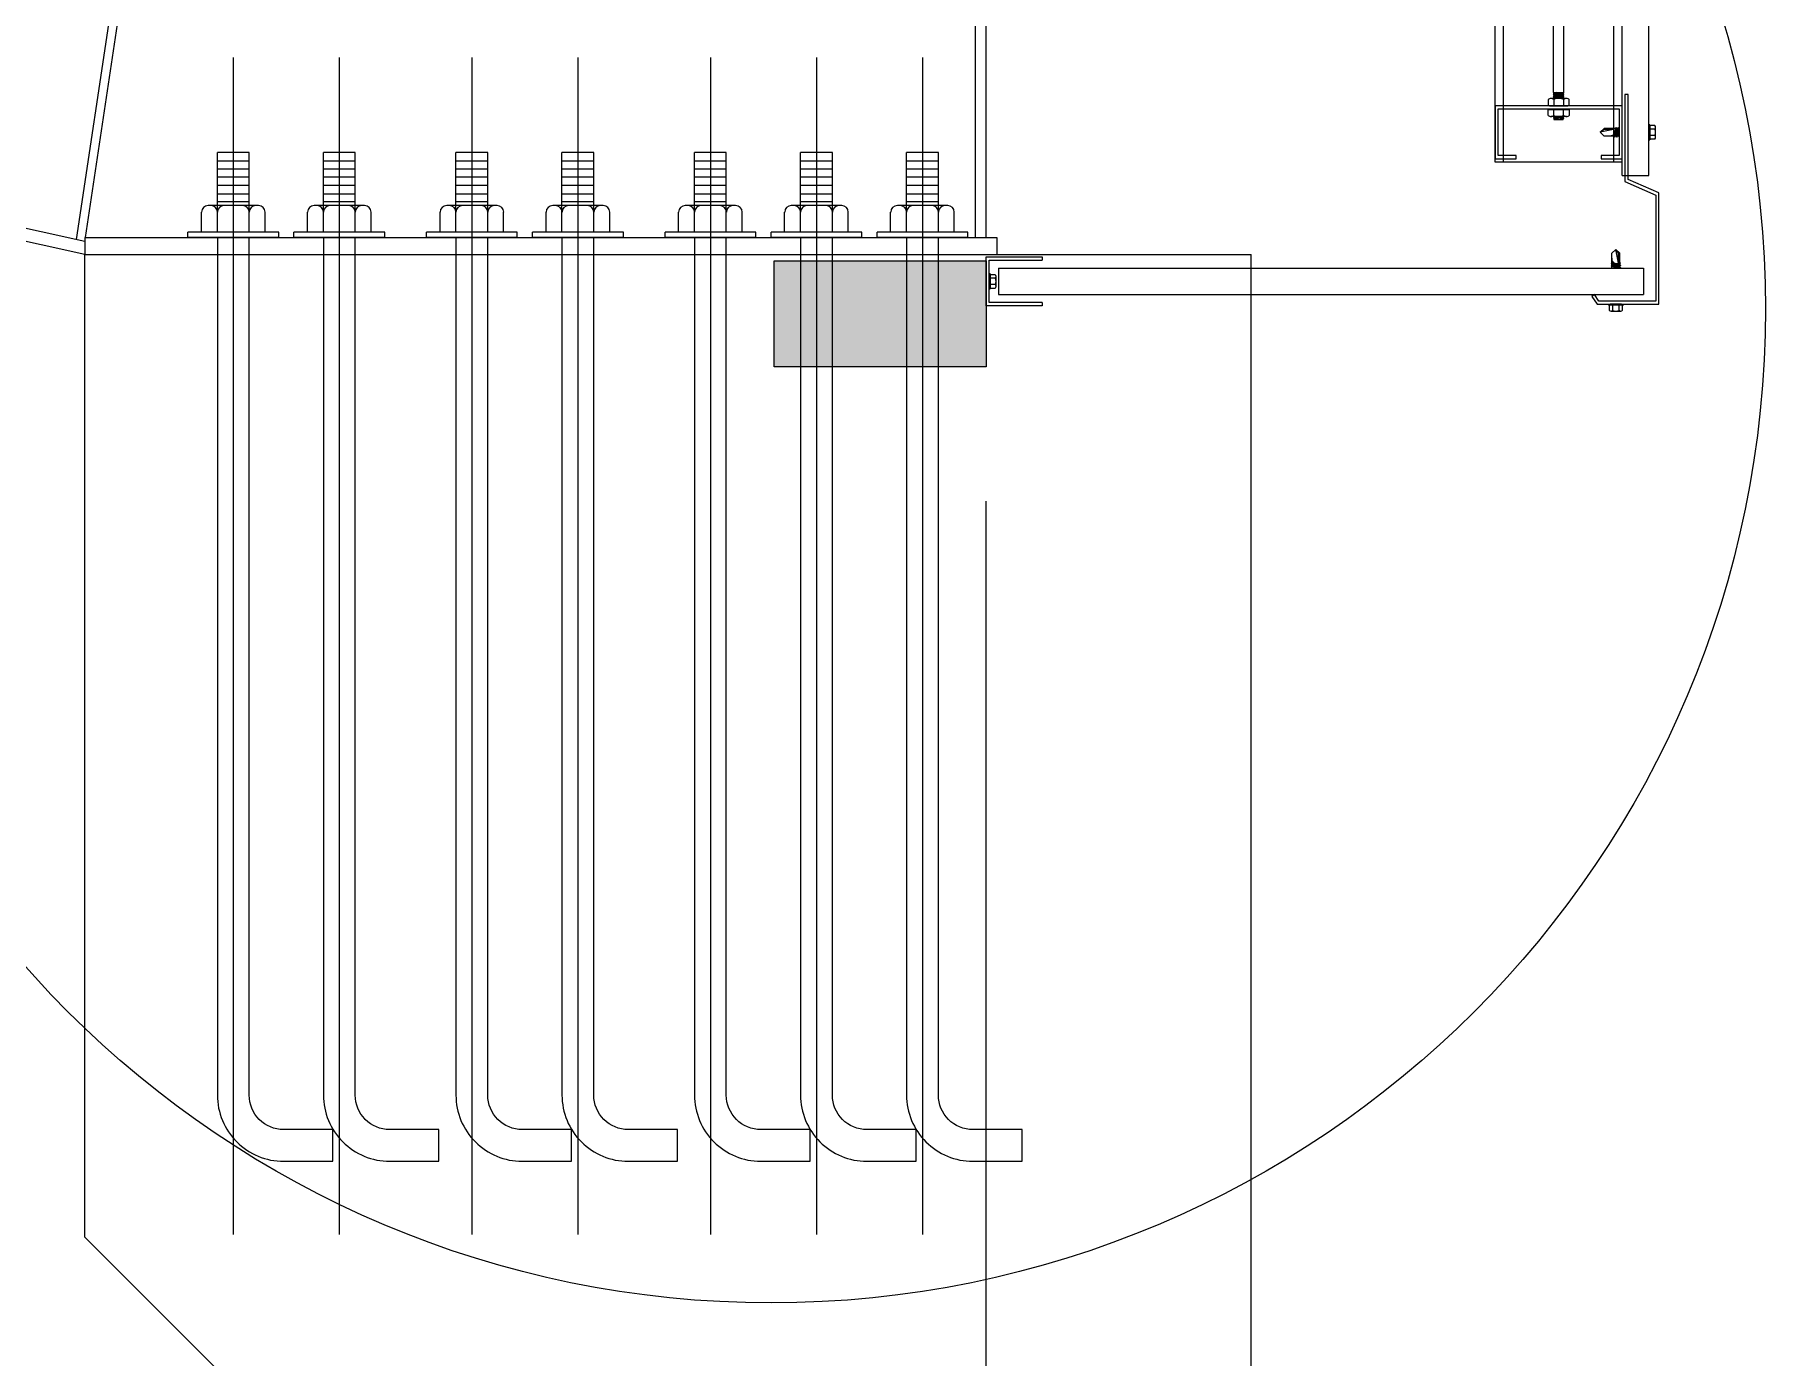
# Model space of a CAD drawing. Header units: inches. Extents: x 651127 to 1529722, y 768575 to 1021311.
# Drawn here: x 1070375 to 1072007, y 877988 to 879236 of the extents above; entities that cross this region are included whole.
import ezdxf

# ---------------------------------------------------------------- set-up
doc = ezdxf.new("R2010")
doc.units = ezdxf.units.IN
doc.header["$LTSCALE"] = 1000
doc.header["$MEASUREMENT"] = 0
doc.linetypes.add('CENTER2', pattern=[1.125, 0.75, -0.125, 0.125, -0.125])
doc.linetypes.add('DASHDOT', pattern=[25.4, 12.7, -6.35, 0, -6.35])
for name, color, linetype in [('DWGshare.com_11', 143, 'Continuous'), ('DWGshare.com_12', 51, 'Continuous'), ('DWGshare.com_3', 7, 'Continuous'), ('DWGshare.com_32', 253, 'Continuous'), ('DWGshare.com_33', 9, 'Continuous'), ('DWGshare.com_34', 1, 'Continuous'), ('DWGshare.com_35', 9, 'Continuous'), ('DWGshare.com_36', 2, 'Continuous'), ('DWGshare.com_4', 8, 'CENTER2'), ('DWGshare.com_9', 8, 'Continuous')]:
    doc.layers.add(name, color=color, linetype=linetype)
doc.layers.add('DWGshare.com_20', color=115, linetype='Continuous', lineweight=20)

msp = doc.modelspace()

# ---------------------------------------------------------------- hatches: boundary and pattern name
at = {"layer": 'DWGshare.com_9', "ltscale": 100}
msp.add_hatch(color=256, dxfattribs=at).paths.add_polyline_path([(1071272.5, 878922.7), (1071072.5, 878922.7), (1071072.5, 879022.7), (1071272.5, 879022.7)])

# ---------------------------------------------------------------- linework, layer by layer
at = {"layer": 'DWGshare.com_11', "linetype": 'DASHDOT', "ltscale": 5}
for p, q in [((1070562.5, 879214.5), (1070562.5, 878104.2)), ((1070662.5, 879214.5), (1070662.5, 878104.2)), ((1070787.5, 879214.5), (1070787.5, 878104.2)), ((1070887.5, 879214.5), (1070887.5, 878104.2)), ((1071012.5, 879214.5), (1071012.5, 878104.2)), ((1071112.5, 879214.5), (1071112.5, 878104.2)), ((1071212.5, 879214.5), (1071212.5, 878104.2))]:
    msp.add_line(p, q, dxfattribs=at)
at = {"layer": 'DWGshare.com_12'}
for p, q in [((1070422.5, 879041), (1065379.1, 880150.4)), ((1070422.5, 879028.7), (1065377.3, 880138.5)), ((1071752.5, 879115.8), (1071752.5, 880028.7)), ((1071760.5, 879115.8), (1071760.5, 880028.7)), ((1071864.5, 879115.8), (1071864.5, 880028.7)), ((1071872.5, 879103.3), (1071872.5, 880028.7)), ((1071872.5, 879115.8), (1071872.5, 880028.7)), ((1070414.7, 879042.8), (1070537.1, 879858.9)), ((1070423.1, 879044.7), (1070545, 879857.7)), ((1071262.5, 879044.7), (1071262.5, 879750.1)), ((1071272.5, 879044.7), (1071272.5, 879762.2)), ((1070422.5, 879044.7), (1071282.5, 879044.7)), ((1070422.5, 879044.7), (1070422.5, 879028.7)), ((1071282.5, 879044.7), (1071282.5, 879028.7))]:
    msp.add_line(p, q, dxfattribs=at)
msp.add_lwpolyline([(1071772.5, 879121.9), (1071755.5, 879121.9), (1071755.5, 879165.9), (1071869.5, 879165.9), (1071869.5, 879121.9), (1071852.5, 879121.9), (1071852.5, 879118.9), (1071872.5, 879118.9), (1071872.5, 879168.9), (1071752.5, 879168.9), (1071752.5, 879118.9), (1071772.5, 879118.9)], close=True, dxfattribs=at)
at = {"layer": 'DWGshare.com_20'}
for p, q in [((1070547.5, 879049.7), (1070547.5, 879124.7)), ((1070577.5, 879124.7), (1070547.5, 879124.7)), ((1070577.5, 879116.6), (1070547.5, 879116.6)), ((1070577.5, 879049.7), (1070577.5, 879124.7)), ((1070647.5, 879049.7), (1070647.5, 879124.7)), ((1070677.5, 879124.7), (1070647.5, 879124.7)), ((1070677.5, 879116.6), (1070647.5, 879116.6)), ((1070677.5, 879049.7), (1070677.5, 879124.7)), ((1070772.5, 879049.7), (1070772.5, 879124.7)), ((1070802.5, 879124.7), (1070772.5, 879124.7)), ((1070802.5, 879116.6), (1070772.5, 879116.6)), ((1070802.5, 879049.7), (1070802.5, 879124.7)), ((1070872.5, 879049.7), (1070872.5, 879124.7)), ((1070902.5, 879124.7), (1070872.5, 879124.7)), ((1070902.5, 879116.6), (1070872.5, 879116.6)), ((1070902.5, 879049.7), (1070902.5, 879124.7)), ((1070997.5, 879049.7), (1070997.5, 879124.7)), ((1071027.5, 879124.7), (1070997.5, 879124.7)), ((1071027.5, 879116.6), (1070997.5, 879116.6)), ((1071027.5, 879049.7), (1071027.5, 879124.7)), ((1071097.5, 879049.7), (1071097.5, 879124.7)), ((1071127.5, 879124.7), (1071097.5, 879124.7)), ((1071127.5, 879116.6), (1071097.5, 879116.6)), ((1071127.5, 879049.7), (1071127.5, 879124.7)), ((1071197.5, 879049.7), (1071197.5, 879124.7)), ((1071227.5, 879124.7), (1071197.5, 879124.7)), ((1071227.5, 879116.6), (1071197.5, 879116.6)), ((1071227.5, 879049.7), (1071227.5, 879124.7)), ((1070577.5, 879109.2), (1070547.5, 879109.2)), ((1070577.5, 879101.7), (1070547.5, 879101.7)), ((1070677.5, 879109.2), (1070647.5, 879109.2)), ((1070677.5, 879101.7), (1070647.5, 879101.7)), ((1070802.5, 879109.2), (1070772.5, 879109.2)), ((1070802.5, 879101.7), (1070772.5, 879101.7)), ((1070902.5, 879109.2), (1070872.5, 879109.2)), ((1070902.5, 879101.7), (1070872.5, 879101.7)), ((1071027.5, 879109.2), (1070997.5, 879109.2)), ((1071027.5, 879101.7), (1070997.5, 879101.7)), ((1071127.5, 879109.2), (1071097.5, 879109.2)), ((1071127.5, 879101.7), (1071097.5, 879101.7)), ((1071227.5, 879109.2), (1071197.5, 879109.2)), ((1071227.5, 879101.7), (1071197.5, 879101.7)), ((1070577.5, 879093.7), (1070547.5, 879093.7)), ((1070577.5, 879085.6), (1070547.5, 879085.6)), ((1070577.5, 879078.2), (1070547.5, 879078.2)), ((1070677.5, 879093.7), (1070647.5, 879093.7)), ((1070677.5, 879085.6), (1070647.5, 879085.6)), ((1070677.5, 879078.2), (1070647.5, 879078.2)), ((1070802.5, 879093.7), (1070772.5, 879093.7)), ((1070802.5, 879085.6), (1070772.5, 879085.6)), ((1070802.5, 879078.2), (1070772.5, 879078.2)), ((1070902.5, 879093.7), (1070872.5, 879093.7)), ((1070902.5, 879085.6), (1070872.5, 879085.6)), ((1070902.5, 879078.2), (1070872.5, 879078.2)), ((1071027.5, 879093.7), (1070997.5, 879093.7)), ((1071027.5, 879085.6), (1070997.5, 879085.6)), ((1071027.5, 879078.2), (1070997.5, 879078.2)), ((1071127.5, 879093.7), (1071097.5, 879093.7)), ((1071127.5, 879085.6), (1071097.5, 879085.6)), ((1071127.5, 879078.2), (1071097.5, 879078.2)), ((1071227.5, 879093.7), (1071197.5, 879093.7)), ((1071227.5, 879085.6), (1071197.5, 879085.6)), ((1071227.5, 879078.2), (1071197.5, 879078.2)), ((1070532.5, 879049.7), (1070532.5, 879068.5)), ((1070586.3, 879074.7), (1070538.8, 879074.7)), ((1070592.5, 879049.7), (1070592.5, 879068.5)), ((1070592.5, 879049.7), (1070592.5, 879068.5)), ((1070632.5, 879049.7), (1070632.5, 879068.5)), ((1070686.3, 879074.7), (1070638.8, 879074.7)), ((1070692.5, 879049.7), (1070692.5, 879068.5)), ((1070692.5, 879049.7), (1070692.5, 879068.5)), ((1070757.5, 879049.7), (1070757.5, 879068.5)), ((1070811.3, 879074.7), (1070763.8, 879074.7)), ((1070817.5, 879049.7), (1070817.5, 879068.5)), ((1070817.5, 879049.7), (1070817.5, 879068.5)), ((1070857.5, 879049.7), (1070857.5, 879068.5)), ((1070911.3, 879074.7), (1070863.8, 879074.7)), ((1070917.5, 879049.7), (1070917.5, 879068.5)), ((1070917.5, 879049.7), (1070917.5, 879068.5)), ((1070982.5, 879049.7), (1070982.5, 879068.5)), ((1071036.3, 879074.7), (1070988.8, 879074.7)), ((1071042.5, 879049.7), (1071042.5, 879068.5)), ((1071042.5, 879049.7), (1071042.5, 879068.5)), ((1071082.5, 879049.7), (1071082.5, 879068.5)), ((1071136.3, 879074.7), (1071088.8, 879074.7)), ((1071142.5, 879049.7), (1071142.5, 879068.5)), ((1071142.5, 879049.7), (1071142.5, 879068.5)), ((1071182.5, 879049.7), (1071182.5, 879068.5)), ((1071236.3, 879074.7), (1071188.8, 879074.7)), ((1071242.5, 879049.7), (1071242.5, 879068.5)), ((1071242.5, 879049.7), (1071242.5, 879068.5)), ((1070519.7, 879044.7), (1070519.7, 879049.7)), ((1070605.4, 879049.7), (1070519.7, 879049.7)), ((1070605.4, 879044.7), (1070605.4, 879049.7)), ((1070619.7, 879044.7), (1070619.7, 879049.7)), ((1070705.4, 879049.7), (1070619.7, 879049.7)), ((1070705.4, 879044.7), (1070705.4, 879049.7)), ((1070744.7, 879044.7), (1070744.7, 879049.7)), ((1070830.4, 879049.7), (1070744.7, 879049.7)), ((1070830.4, 879044.7), (1070830.4, 879049.7)), ((1070844.7, 879044.7), (1070844.7, 879049.7)), ((1070930.4, 879049.7), (1070844.7, 879049.7)), ((1070930.4, 879044.7), (1070930.4, 879049.7)), ((1070969.7, 879044.7), (1070969.7, 879049.7)), ((1071055.4, 879049.7), (1070969.7, 879049.7)), ((1071055.4, 879044.7), (1071055.4, 879049.7)), ((1071069.7, 879044.7), (1071069.7, 879049.7)), ((1071155.4, 879049.7), (1071069.7, 879049.7)), ((1071155.4, 879044.7), (1071155.4, 879049.7)), ((1071169.7, 879044.7), (1071169.7, 879049.7)), ((1071255.4, 879049.7), (1071169.7, 879049.7)), ((1071255.4, 879044.7), (1071255.4, 879049.7)), ((1070605.4, 879044.7), (1070519.7, 879044.7)), ((1070705.4, 879044.7), (1070619.7, 879044.7)), ((1070830.4, 879044.7), (1070744.7, 879044.7)), ((1070930.4, 879044.7), (1070844.7, 879044.7)), ((1071055.4, 879044.7), (1070969.7, 879044.7)), ((1071155.4, 879044.7), (1071069.7, 879044.7)), ((1071255.4, 879044.7), (1071169.7, 879044.7))]:
    msp.add_line(p, q, dxfattribs=at)
for points in [[(1070547.5, 879044.7), (1070547.5, 878235.7, 0.414214), (1070610, 878173.2), (1070656.5, 878173.2), (1070656.5, 878203.2), (1070625, 878203.2), (1070610, 878203.2, -0.414214), (1070577.5, 878235.7), (1070577.5, 879044.7)], [(1070647.5, 879044.7), (1070647.5, 878235.7, 0.414214), (1070710, 878173.2), (1070756.5, 878173.2), (1070756.5, 878203.2), (1070725, 878203.2), (1070710, 878203.2, -0.414214), (1070677.5, 878235.7), (1070677.5, 879044.7)], [(1070772.5, 879044.7), (1070772.5, 878235.7, 0.414214), (1070835, 878173.2), (1070881.5, 878173.2), (1070881.5, 878203.2), (1070850, 878203.2), (1070835, 878203.2, -0.414214), (1070802.5, 878235.7), (1070802.5, 879044.7)], [(1070872.5, 879044.7), (1070872.5, 878235.7, 0.414214), (1070935, 878173.2), (1070981.5, 878173.2), (1070981.5, 878203.2), (1070950, 878203.2), (1070935, 878203.2, -0.414214), (1070902.5, 878235.7), (1070902.5, 879044.7)], [(1070997.5, 879044.7), (1070997.5, 878235.7, 0.414214), (1071060, 878173.2), (1071106.5, 878173.2), (1071106.5, 878203.2), (1071075, 878203.2), (1071060, 878203.2, -0.414214), (1071027.5, 878235.7), (1071027.5, 879044.7)], [(1071097.5, 879044.7), (1071097.5, 878235.7, 0.414214), (1071160, 878173.2), (1071206.5, 878173.2), (1071206.5, 878203.2), (1071175, 878203.2), (1071160, 878203.2, -0.414214), (1071127.5, 878235.7), (1071127.5, 879044.7)], [(1071197.5, 879044.7), (1071197.5, 878235.7, 0.414214), (1071260, 878173.2), (1071306.5, 878173.2), (1071306.5, 878203.2), (1071275, 878203.2), (1071260, 878203.2, -0.414214), (1071227.5, 878235.7), (1071227.5, 879044.7)]]:
    msp.add_lwpolyline(points, format="xyb", dxfattribs=at)
for centre, start, end in [((1070538.8, 879068.5), 90, 180), ((1070541.3, 879068.5), 0, 90), ((1070553.8, 879068.5), 90, 180), ((1070571.3, 879068.5), 0, 90), ((1070583.8, 879068.5), 90, 180), ((1070586.3, 879068.5), 0, 90), ((1070586.3, 879068.5), 0, 90), ((1070638.8, 879068.5), 90, 180), ((1070641.3, 879068.5), 0, 90), ((1070653.8, 879068.5), 90, 180), ((1070671.3, 879068.5), 0, 90), ((1070683.8, 879068.5), 90, 180), ((1070686.3, 879068.5), 0, 90), ((1070686.3, 879068.5), 0, 90), ((1070763.8, 879068.5), 90, 180), ((1070766.3, 879068.5), 0, 90), ((1070778.8, 879068.5), 90, 180), ((1070796.3, 879068.5), 0, 90), ((1070808.8, 879068.5), 90, 180), ((1070811.3, 879068.5), 0, 90), ((1070811.3, 879068.5), 0, 90), ((1070863.8, 879068.5), 90, 180), ((1070866.3, 879068.5), 0, 90), ((1070878.8, 879068.5), 90, 180), ((1070896.3, 879068.5), 0, 90), ((1070908.8, 879068.5), 90, 180), ((1070911.3, 879068.5), 0, 90), ((1070911.3, 879068.5), 0, 90), ((1070988.8, 879068.5), 90, 180), ((1070991.3, 879068.5), 0, 90), ((1071003.8, 879068.5), 90, 180), ((1071021.3, 879068.5), 0, 90), ((1071033.8, 879068.5), 90, 180), ((1071036.3, 879068.5), 0, 90), ((1071036.3, 879068.5), 0, 90), ((1071088.8, 879068.5), 90, 180), ((1071091.3, 879068.5), 0, 90), ((1071103.8, 879068.5), 90, 180), ((1071121.3, 879068.5), 0, 90), ((1071133.8, 879068.5), 90, 180), ((1071136.3, 879068.5), 0, 90), ((1071136.3, 879068.5), 0, 90), ((1071188.8, 879068.5), 90, 180), ((1071191.3, 879068.5), 0, 90), ((1071203.8, 879068.5), 90, 180), ((1071221.3, 879068.5), 0, 90), ((1071233.8, 879068.5), 90, 180), ((1071236.3, 879068.5), 0, 90), ((1071236.3, 879068.5), 0, 90)]:
    msp.add_arc(centre, 6.25, start, end, dxfattribs=at)
at = {"layer": 'DWGshare.com_3'}
for p, q in [((1070422.5, 878101.8), (1070422.5, 879028.7)), ((1071272.5, 879028.7), (1071522.5, 879028.7)), ((1071522.5, 870028.7), (1071522.5, 879028.7)), ((1070672.5, 877851.8), (1070422.5, 878101.8))]:
    msp.add_line(p, q, dxfattribs=at)
at = {"layer": 'DWGshare.com_32', "ltscale": 0.9}
for p, q in [((1071897.5, 879103.3), (1071897.5, 880028.7)), ((1071872.5, 879115.8), (1071752.5, 879115.8)), ((1071872.5, 879103.3), (1071897.5, 879103.3)), ((1071284.1, 879015.8), (1071892.4, 879015.8)), ((1071284.1, 879015.8), (1071284.1, 878990.8)), ((1071892.4, 879015.8), (1071892.4, 878990.8)), ((1071284.1, 878990.8), (1071892.4, 878990.8))]:
    msp.add_line(p, q, dxfattribs=at)
at = {"layer": 'DWGshare.com_32', "ltscale": 100}
for p, q in [((1071272.5, 879026.3), (1071325.5, 879026.3)), ((1071272.5, 878980.3), (1071272.5, 879026.3)), ((1071275.5, 878983.3), (1071275.5, 879023.3)), ((1071275.5, 879023.3), (1071325.5, 879023.3)), ((1071325.5, 879026.3), (1071325.5, 879023.3)), ((1071325.5, 878980.3), (1071272.5, 878980.3)), ((1071325.5, 878983.3), (1071275.5, 878983.3)), ((1071325.5, 878983.3), (1071325.5, 878980.3))]:
    msp.add_line(p, q, dxfattribs=at)
at = {"layer": 'DWGshare.com_32', "ltscale": 0.9}
for points in [[(1071878, 879099.4), (1071878, 879179.5), (1071875, 879179.5), (1071875, 879097.4), (1071904.1, 879084.7), (1071904.1, 878984.7), (1071850.3, 878984.7), (1071846.2, 878990.8), (1071843.7, 878989.1), (1071848.8, 878981.7), (1071907.1, 878981.7), (1071907.1, 879086.7)], [(1071272.5, 878922.7), (1071072.5, 878922.7), (1071072.5, 879022.7), (1071272.5, 879022.7)]]:
    msp.add_lwpolyline(points, close=True, dxfattribs=at)
at = {"layer": 'DWGshare.com_33', "color": 1}
for p, q in [((1071282.5, 879044.7), (1071282.5, 879028.7)), ((1070422.5, 879028.7), (1071272.5, 879028.7))]:
    msp.add_line(p, q, dxfattribs=at)
at = {"layer": 'DWGshare.com_34', "ltscale": 100}
msp.add_circle((1071069.7, 878977.4), 937.8, dxfattribs=at)
at = {"layer": 'DWGshare.com_35'}
for p, q in [((1071855.4, 879147.6), (1071851.6, 879143.9)), ((1071864.3, 879146.4), (1071851.6, 879143.9)), ((1071855.4, 879146.4), (1071851.6, 879143.9)), ((1071855.4, 879140.1), (1071851.6, 879143.9)), ((1071864.1, 879147.6), (1071855.4, 879147.6)), ((1071855.4, 879147.6), (1071855.4, 879146.4)), ((1071864.3, 879146.4), (1071855.4, 879146.4)), ((1071864.5, 879148.1), (1071864.1, 879147.6)), ((1071864.3, 879146.4), (1071864.1, 879147.6)), ((1071864.5, 879148.1), (1071864.3, 879146.4)), ((1071864.3, 879146.4), (1071865, 879147.6)), ((1071866.1, 879147.6), (1071864.4, 879140.1)), ((1071864.5, 879148.1), (1071865, 879147.6)), ((1071866.1, 879147.6), (1071865, 879147.6)), ((1071866.8, 879148.4), (1071865.2, 879139.4)), ((1071867.5, 879147.6), (1071865.9, 879140.1)), ((1071866.8, 879148.4), (1071866.1, 879147.6)), ((1071868.3, 879147.6), (1071866.7, 879140.1)), ((1071866.8, 879148.4), (1071867.5, 879147.6)), ((1071869, 879148.4), (1071867.4, 879139.4)), ((1071868.3, 879147.6), (1071867.5, 879147.6)), ((1071869.4, 879145.8), (1071868.1, 879140.1)), ((1071869, 879148.4), (1071868.3, 879147.6)), ((1071869, 879148.4), (1071869.4, 879148)), ((1071897.5, 879149.3), (1071897.5, 879138.5)), ((1071897.8, 879149.3), (1071897.5, 879149.3)), ((1071897.8, 879150.9), (1071897.8, 879136.8)), ((1071898.5, 879150.9), (1071897.8, 879150.9)), ((1071898.5, 879150.9), (1071898.5, 879136.8)), ((1071903.2, 879150.2), (1071898.5, 879150.2)), ((1071903.2, 879146.8), (1071898.5, 879146.8)), ((1071903.9, 879139.2), (1071903.9, 879148.5)), ((1071864.4, 879140.1), (1071855.4, 879140.1)), ((1071865.2, 879139.4), (1071864.4, 879140.1)), ((1071865.2, 879139.4), (1071865.9, 879140.1)), ((1071866.7, 879140.1), (1071865.9, 879140.1)), ((1071867.4, 879139.4), (1071866.7, 879140.1)), ((1071867.4, 879139.4), (1071868.1, 879140.1)), ((1071868.9, 879140.1), (1071868.1, 879140.1)), ((1071869.4, 879139.7), (1071868.9, 879140.1)), ((1071897.8, 879138.5), (1071897.5, 879138.5)), ((1071897.8, 879136.8), (1071898.5, 879136.8)), ((1071903.2, 879140.9), (1071898.5, 879140.9)), ((1071898.5, 879137.6), (1071903.2, 879137.6)), ((1071862.7, 879029.8), (1071866.5, 879033.5)), ((1071862.7, 879020.7), (1071862.7, 879029.8)), ((1071870.3, 879029.8), (1071866.5, 879033.5)), ((1071869.1, 879029.8), (1071866.5, 879033.5)), ((1071869.1, 879020.9), (1071866.5, 879033.5)), ((1071870.3, 879029.8), (1071869.1, 879029.8)), ((1071869.1, 879020.9), (1071869.1, 879029.8)), ((1071870.3, 879021), (1071870.3, 879029.8)), ((1071862, 879020), (1071862.7, 879020.7)), ((1071862, 879020), (1071862.7, 879019.2)), ((1071871, 879018.4), (1071862, 879020)), ((1071862, 879017.7), (1071862.7, 879018.4)), ((1071862, 879017.7), (1071862.7, 879017)), ((1071871, 879016.1), (1071862, 879017.7)), ((1071862.3, 879015.8), (1071862.7, 879016.2)), ((1071870.3, 879019.1), (1071862.7, 879020.7)), ((1071862.7, 879018.4), (1071862.7, 879019.2)), ((1071870.3, 879017.6), (1071862.7, 879019.2)), ((1071870.3, 879016.8), (1071862.7, 879018.4)), ((1071862.7, 879016.2), (1071862.7, 879017)), ((1071868.5, 879015.8), (1071862.7, 879017)), ((1071869.1, 879020.9), (1071870.3, 879021)), ((1071870.7, 879020.6), (1071869.1, 879020.9)), ((1071869.1, 879020.9), (1071870.3, 879020.1)), ((1071870.7, 879020.6), (1071870.3, 879021)), ((1071870.7, 879020.6), (1071870.3, 879020.1)), ((1071870.3, 879019.1), (1071870.3, 879020.1)), ((1071871, 879018.4), (1071870.3, 879019.1)), ((1071871, 879018.4), (1071870.3, 879017.6)), ((1071870.3, 879016.8), (1071870.3, 879017.6)), ((1071871, 879016.1), (1071870.3, 879016.8)), ((1071871, 879016.1), (1071870.7, 879015.8)), ((1071275.8, 879008.7), (1071275.5, 879008.7)), ((1071275.5, 879008.7), (1071275.5, 878997.9)), ((1071275.8, 878997.9), (1071275.5, 878997.9)), ((1071276.5, 879010.3), (1071275.8, 879010.3)), ((1071275.8, 879010.3), (1071275.8, 878996.2)), ((1071276.5, 879010.3), (1071276.5, 878996.2)), ((1071281.2, 879009.6), (1071276.5, 879009.6)), ((1071281.2, 879006.2), (1071276.5, 879006.2)), ((1071281.2, 879000.3), (1071276.5, 879000.3)), ((1071276.5, 878997), (1071281.2, 878997)), ((1071281.9, 878998.6), (1071281.9, 879007.9)), ((1071275.8, 878996.2), (1071276.5, 878996.2)), ((1071873.6, 878981.4), (1071859.5, 878981.4)), ((1071859.5, 878981.4), (1071859.5, 878980.7)), ((1071873.6, 878980.7), (1071859.5, 878980.7)), ((1071860.2, 878980.7), (1071860.2, 878976)), ((1071861.1, 878981.4), (1071861.1, 878981.7)), ((1071871.9, 878981.7), (1071861.1, 878981.7)), ((1071863.6, 878976), (1071863.6, 878980.7)), ((1071869.5, 878976), (1071869.5, 878980.7)), ((1071871.9, 878981.4), (1071871.9, 878981.7)), ((1071872.8, 878976), (1071872.8, 878980.7)), ((1071873.6, 878980.7), (1071873.6, 878981.4)), ((1071861.9, 878975.3), (1071871.2, 878975.3))]:
    msp.add_line(p, q, dxfattribs=at)
for centre, radius, start, end in [((1071901.6, 879148.5), 2.34, 314.5105, 45.4895), ((1071897.4, 879143.9), 6.58, 333.3216, 26.6784), ((1071901.6, 879139.2), 2.34, 314.5105, 45.4895), ((1071903.9, 879140.9), 2.703e-13, 151.7868, 145.6539), ((1071279.6, 879007.9), 2.34, 314.5105, 45.4895), ((1071275.4, 879003.3), 6.58, 333.3216, 26.6784), ((1071279.6, 878998.6), 2.34, 314.5105, 45.4895), ((1071281.9, 879000.3), 2.703e-13, 151.7868, 145.6539), ((1071861.9, 878977.6), 2.34, 224.5105, 315.4895), ((1071866.5, 878981.8), 6.58, 243.3216, 296.6784), ((1071863.6, 878975.3), 2.703e-13, 61.7868, 55.6539), ((1071871.2, 878977.6), 2.34, 224.5105, 315.4895)]:
    msp.add_arc(centre, radius, start, end, dxfattribs=at)
for points in [[(1071864.3, 879146.4), (1071864.6, 879146), (1071865.8, 879144.6), (1071864.4, 879141.2), (1071861.7, 879140.3), (1071860.2, 879140.1), (1071859.6, 879140.1)], [(1071869.1, 879020.9), (1071868.7, 879020.5), (1071867.3, 879019.3), (1071863.9, 879020.7), (1071862.9, 879023.4), (1071862.8, 879025), (1071862.7, 879025.6)]]:
    msp.add_open_spline(points, degree=3, knots=[0, 0, 0, 0, 1.523162, 5.467541, 8.216002, 10.013892, 10.013892, 10.013892, 10.013892], dxfattribs=at)
at = {"layer": 'DWGshare.com_36'}
for p, q in [((1071807.5, 879181.3), (1071807.5, 879929)), ((1071817.5, 879181.5), (1071817.5, 879923.4)), ((1071807.5, 879181.3), (1071808.1, 879180.6)), ((1071807.5, 879180), (1071808.1, 879180.6)), ((1071807.5, 879180), (1071808.1, 879179.4)), ((1071807.5, 879178.8), (1071808.1, 879179.4)), ((1071807.5, 879178.8), (1071808.1, 879178.1)), ((1071807.5, 879177.5), (1071808.1, 879178.1)), ((1071807.5, 879177.5), (1071808.1, 879176.9)), ((1071807.5, 879176.3), (1071808.1, 879176.9)), ((1071807.5, 879176.3), (1071807.8, 879175.9)), ((1071816.9, 879179.6), (1071808.1, 879180.6)), ((1071816.9, 879178.4), (1071808.1, 879179.4)), ((1071816.9, 879177.1), (1071808.1, 879178.1)), ((1071816.3, 879175.9), (1071808.1, 879176.9)), ((1071816.9, 879180.9), (1071810.6, 879181.5)), ((1071817.5, 879181.5), (1071816.9, 879180.9)), ((1071817.5, 879180.3), (1071816.9, 879180.9)), ((1071817.5, 879180.3), (1071816.9, 879179.6)), ((1071817.5, 879179), (1071816.9, 879179.6)), ((1071817.5, 879179), (1071816.9, 879178.4)), ((1071817.5, 879177.8), (1071816.9, 879178.4)), ((1071817.5, 879177.8), (1071816.9, 879177.1)), ((1071817.5, 879176.5), (1071816.9, 879177.1)), ((1071817.5, 879176.5), (1071816.9, 879175.9)), ((1071802.5, 879174.8), (1071802.5, 879169.3)), ((1071802.5, 879169.3), (1071822.5, 879169.3)), ((1071802.5, 879165.4), (1071822.5, 879165.4)), ((1071802.5, 879159.9), (1071802.5, 879165.4)), ((1071819.9, 879175.9), (1071805.2, 879175.9)), ((1071807.8, 879174.8), (1071807.8, 879169.3)), ((1071807.8, 879159.9), (1071807.8, 879165.4)), ((1071817.2, 879174.8), (1071817.2, 879169.3)), ((1071817.2, 879159.9), (1071817.2, 879165.4)), ((1071822.5, 879169.3), (1071822.5, 879174.8)), ((1071822.5, 879165.4), (1071822.5, 879159.9)), ((1071819.9, 879158.8), (1071805.2, 879158.8)), ((1071807.5, 879158.7), (1071807.6, 879158.8)), ((1071807.5, 879158.7), (1071808.1, 879158)), ((1071807.5, 879157.4), (1071808.1, 879158)), ((1071807.5, 879157.4), (1071808.1, 879156.8)), ((1071816.9, 879157), (1071808.1, 879158)), ((1071808.1, 879156.8), (1071808.1, 879155.9)), ((1071812.5, 879156.3), (1071808.1, 879156.8)), ((1071808.1, 879155.9), (1071816.7, 879155.9)), ((1071816.9, 879158.3), (1071812.6, 879158.8)), ((1071817.2, 879156.7), (1071816.7, 879155.9)), ((1071817.4, 879158.8), (1071816.9, 879158.3)), ((1071817.5, 879157.7), (1071816.9, 879158.3)), ((1071817.5, 879157.7), (1071816.9, 879157)), ((1071817.2, 879156.7), (1071816.9, 879157))]:
    msp.add_line(p, q, dxfattribs=at)
at = {"layer": 'DWGshare.com_36', "color": 9}
for p, q in [((1071817.5, 879180.3), (1071807.5, 879181.3)), ((1071817.5, 879179), (1071807.5, 879180)), ((1071817.5, 879177.8), (1071807.5, 879178.8)), ((1071817.5, 879176.5), (1071807.5, 879177.5)), ((1071810.6, 879175.9), (1071807.5, 879176.3)), ((1071810.6, 879181.5), (1071817.5, 879181.5)), ((1071803.9, 879169.3), (1071803.9, 879168.9)), ((1071803.9, 879168.9), (1071821.1, 879168.9)), ((1071803.9, 879165.9), (1071821.1, 879165.9)), ((1071803.9, 879165.4), (1071803.9, 879165.9)), ((1071821.1, 879169.3), (1071821.1, 879168.9)), ((1071821.1, 879165.4), (1071821.1, 879165.9)), ((1071817.5, 879157.7), (1071807.5, 879158.7)), ((1071817, 879156.5), (1071807.5, 879157.4))]:
    msp.add_line(p, q, dxfattribs=at)
at = {"layer": 'DWGshare.com_36'}
for centre, radius, start, end in [((1071805.2, 879172.2), 3.72, 44.5105, 135.4895), ((1071805.2, 879162.5), 3.72, 224.5105, 315.4895), ((1071812.5, 879165.5), 10.5, 63.3216, 116.6784), ((1071812.5, 879169.2), 10.5, 243.3216, 296.6784), ((1071817.2, 879175.9), 4.291e-13, 241.7868, 235.6539), ((1071819.9, 879172.2), 3.72, 44.5105, 135.4895), ((1071819.9, 879162.5), 3.72, 224.5105, 315.4895), ((1071817.2, 879158.8), 4.291e-13, 124.3461, 118.2132)]:
    msp.add_arc(centre, radius, start, end, dxfattribs=at)
at = {"layer": 'DWGshare.com_4', "ltscale": 2}
msp.add_line((1071272.5, 866046), (1071272.5, 880528.2), dxfattribs=at)

doc.saveas('drawing.dxf')
